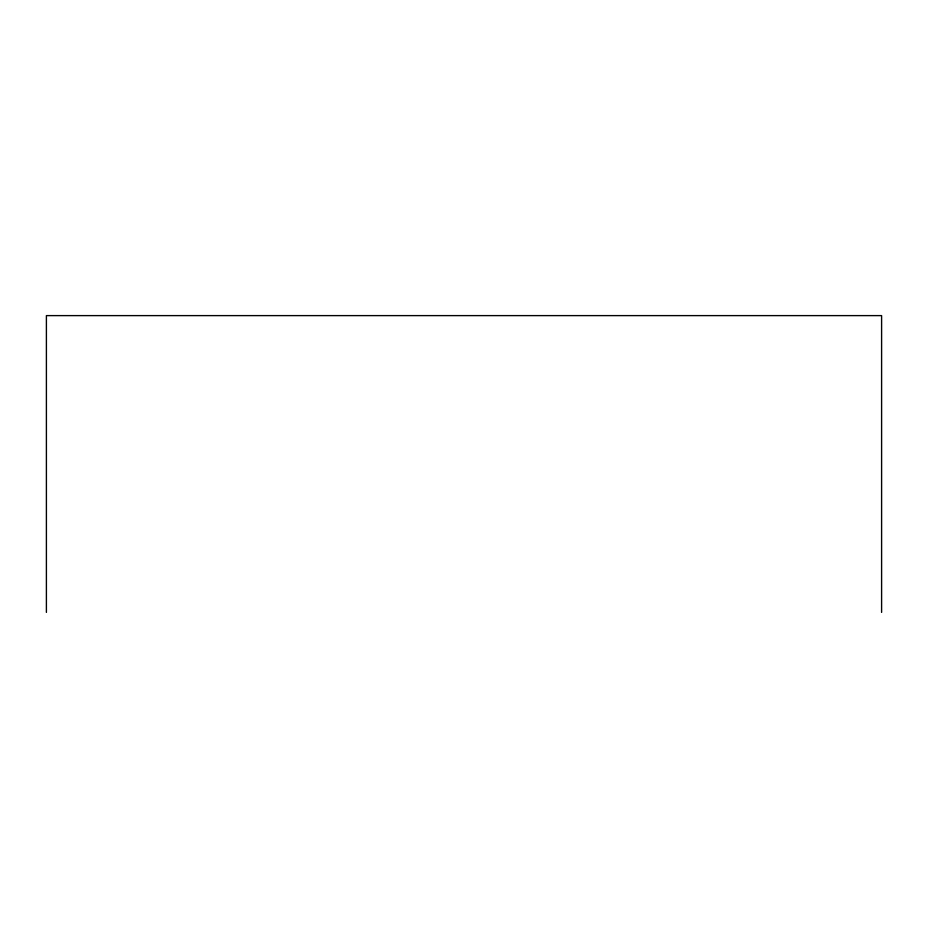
<?xml version="1.0" encoding="UTF-8"?>
<svg xmlns="http://www.w3.org/2000/svg" width="928" height="928" viewBox="0 0 928 928"><rect width="100%" height="100%" fill="white"/><g stroke="black" fill="none" stroke-linecap="round" stroke-linejoin="round"><path stroke-width="1.39" d="M881.6 612.387L881.6 315.613L46.4 315.613L46.4 612.387"/></g></svg>
